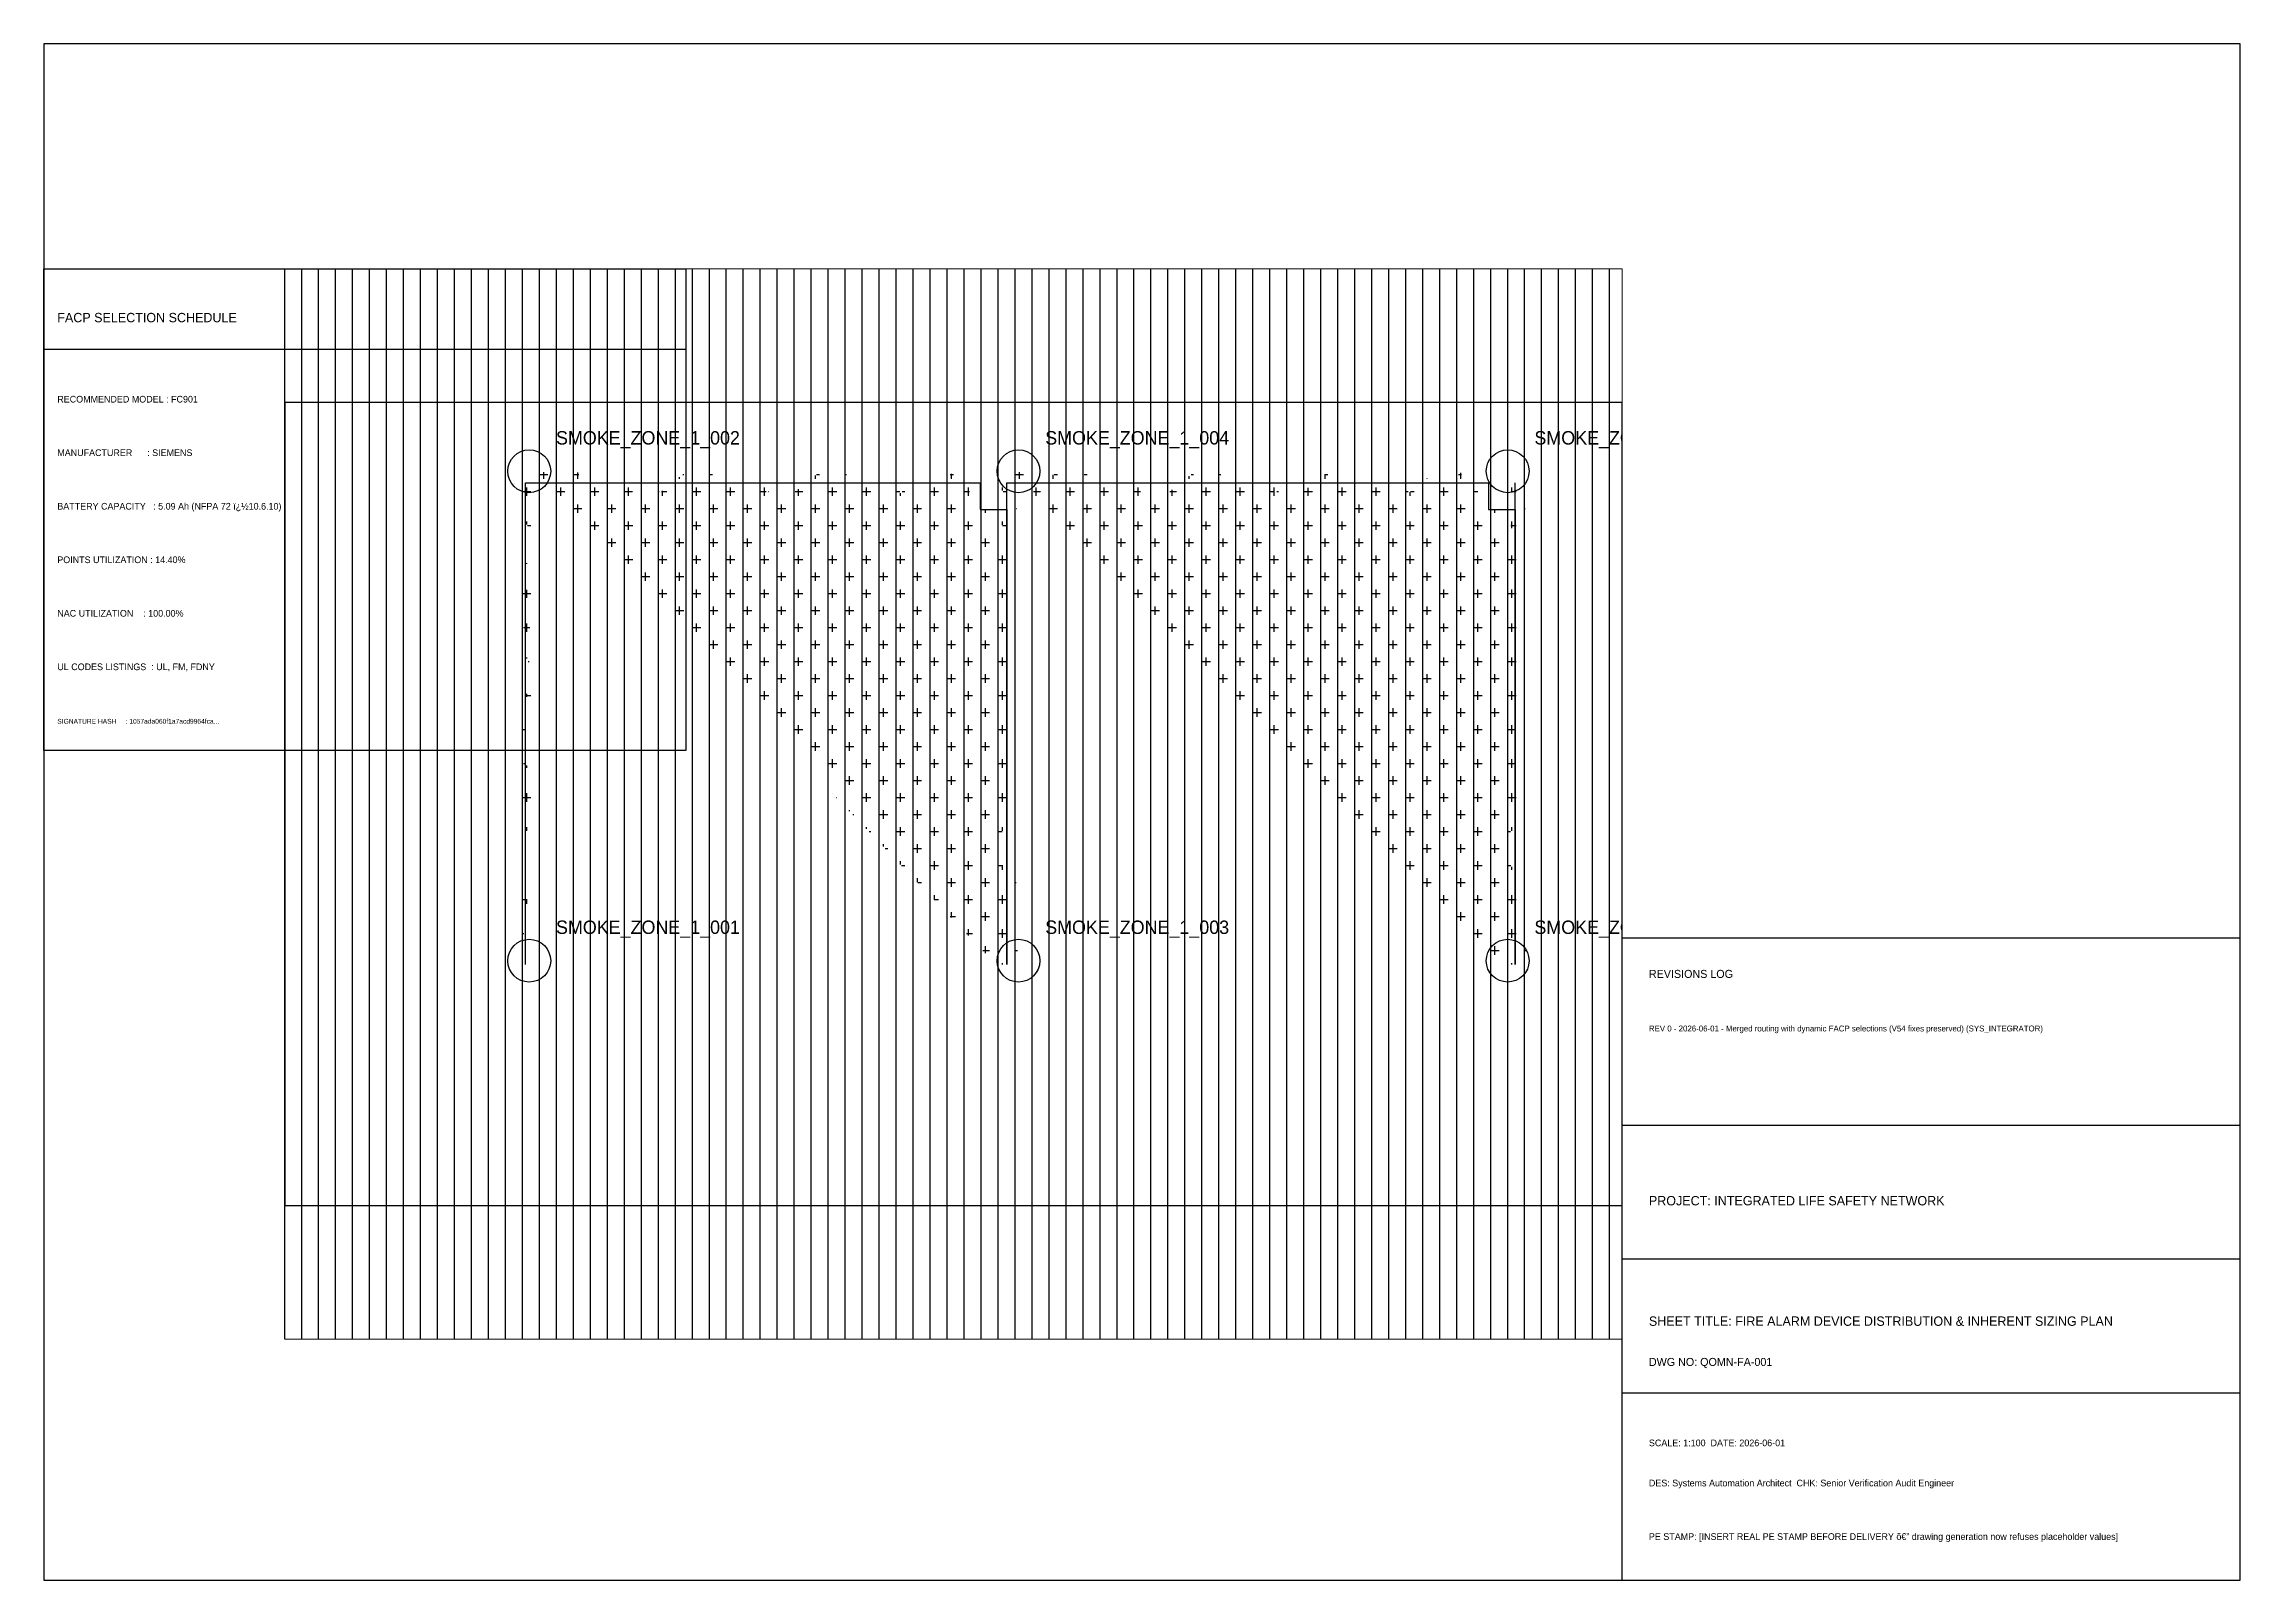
# Paper-space layout 'A1-Fire-Alarm-Plan' of a CAD drawing. Header units: metres, sheet in millimetres. Extents: x 10 to 831, y 10 to 584.
# The model-space entities are those that its viewports show. They can reach past a viewport. Long polylines and large blocks are cut down to what shows.
import ezdxf

# ---------------------------------------------------------------- set-up
doc = ezdxf.new("R2010")
doc.units = ezdxf.units.M
for name, color, linetype in [('A-FIRE-CABLES', 2, 'Continuous'), ('A-FIRE-DEVICES', 1, 'Continuous'), ('A-FIRE-HATC', 3, 'Continuous'), ('A-FIRE-TEXT', 5, 'Continuous'), ('A-WALL', 7, 'Continuous')]:
    doc.layers.add(name, color=color, linetype=linetype)

msp = doc.modelspace()

# ---------------------------------------------------------------- hatches: boundary and pattern name
at = {"layer": 'A-FIRE-HATC'}
h = msp.add_hatch(dxfattribs=at)
h.set_pattern_fill('ANSI31', scale=0.1, angle=45)
h.paths.add_polyline_path([(13.716, 13.716), (13.02, 17.2153), (11.0378, 20.1818), (8.0713, 22.164), (4.572, 22.86), (1.0727, 22.164), (-1.8938, 20.1818), (-3.876, 17.2153), (-4.572, 13.716), (-3.876, 10.2167), (-1.8938, 7.2502), (1.0727, 5.268), (4.572, 4.572), (8.0713, 5.268), (11.0378, 7.2502), (13.02, 10.2167)])
h = msp.add_hatch(dxfattribs=at)
h.set_pattern_fill('ANSI31', scale=0.1, angle=45)
h.paths.add_polyline_path([(22.86, 13.716), (22.164, 17.2153), (20.1818, 20.1818), (17.2153, 22.164), (13.716, 22.86), (10.2167, 22.164), (7.2502, 20.1818), (5.268, 17.2153), (4.572, 13.716), (5.268, 10.2167), (7.2502, 7.2502), (10.2167, 5.268), (13.716, 4.572), (17.2153, 5.268), (20.1818, 7.2502), (22.164, 10.2167)])
h = msp.add_hatch(dxfattribs=at)
h.set_pattern_fill('ANSI31', scale=0.1, angle=45)
h.paths.add_polyline_path([(32.004, 13.716), (31.308, 17.2153), (29.3258, 20.1818), (26.3593, 22.164), (22.86, 22.86), (19.3607, 22.164), (16.3942, 20.1818), (14.412, 17.2153), (13.716, 13.716), (14.412, 10.2167), (16.3942, 7.2502), (19.3607, 5.268), (22.86, 4.572), (26.3593, 5.268), (29.3258, 7.2502), (31.308, 10.2167)])
h = msp.add_hatch(dxfattribs=at)
h.set_pattern_fill('ANSI31', scale=0.1, angle=45)
h.paths.add_polyline_path([(13.716, 4.572), (13.02, 8.0713), (11.0378, 11.0378), (8.0713, 13.02), (4.572, 13.716), (1.0727, 13.02), (-1.8938, 11.0378), (-3.876, 8.0713), (-4.572, 4.572), (-3.876, 1.0727), (-1.8938, -1.8938), (1.0727, -3.876), (4.572, -4.572), (8.0713, -3.876), (11.0378, -1.8938), (13.02, 1.0727)])
h = msp.add_hatch(dxfattribs=at)
h.set_pattern_fill('CROSS', scale=0.05)
h.paths.add_polyline_path([(4.5, 13.7), (5, 13.7), (5, 13.3), (4.5, 13.3), (5.5, 13.7), (5.5, 13.3), (6, 13.7), (6, 13.3), (6.5, 13.7), (6.5, 13.3), (7, 13.7), (7, 13.3), (7.5, 13.7), (7.5, 13.3), (8, 13.7), (8, 13.3), (8.5, 13.7), (8.5, 13.3), (9, 13.7), (9, 13.3), (9.5, 13.7), (9.5, 13.3), (10, 13.7), (10, 13.3), (10.5, 13.7), (10.5, 13.3), (11, 13.7), (11, 13.3), (11.5, 13.7), (11.5, 13.3), (12, 13.7), (12, 13.3), (12.5, 13.7), (12.5, 13.3), (13, 13.7), (13, 13.3), (13.2, 13.5), (13.2, 13), (12.8, 13), (12.8, 13.5), (13, 13.2), (13.5, 13.2), (13.5, 12.8), (13, 12.8), (13.7, 13), (13.7, 12.5), (13.3, 12.5), (13.3, 13), (13.7, 12), (13.3, 12), (13.7, 11.5), (13.3, 11.5), (13.7, 11), (13.3, 11), (13.7, 10.5), (13.3, 10.5), (13.7, 10), (13.3, 10), (13.7, 9.5), (13.3, 9.5), (13.7, 9), (13.3, 9), (13.7, 8.5), (13.3, 8.5), (13.7, 8), (13.3, 8), (13.7, 7.5), (13.3, 7.5), (13.7, 7), (13.3, 7), (13.7, 6.5), (13.3, 6.5), (13.7, 6), (13.3, 6), (13.7, 5.5), (13.3, 5.5), (13.7, 5), (13.3, 5), (13.7, 4.5), (13.3, 4.5)])
h = msp.add_hatch(dxfattribs=at)
h.set_pattern_fill('ANSI31', scale=0.1, angle=45)
h.paths.add_polyline_path([(22.86, 4.572), (22.164, 8.0713), (20.1818, 11.0378), (17.2153, 13.02), (13.716, 13.716), (10.2167, 13.02), (7.2502, 11.0378), (5.268, 8.0713), (4.572, 4.572), (5.268, 1.0727), (7.2502, -1.8938), (10.2167, -3.876), (13.716, -4.572), (17.2153, -3.876), (20.1818, -1.8938), (22.164, 1.0727)])
h = msp.add_hatch(dxfattribs=at)
h.set_pattern_fill('CROSS', scale=0.05)
h.paths.add_polyline_path([(13.5, 13.7), (14, 13.7), (14, 13.3), (13.5, 13.3), (14.5, 13.7), (14.5, 13.3), (15, 13.7), (15, 13.3), (15.5, 13.7), (15.5, 13.3), (16, 13.7), (16, 13.3), (16.5, 13.7), (16.5, 13.3), (17, 13.7), (17, 13.3), (17.5, 13.7), (17.5, 13.3), (18, 13.7), (18, 13.3), (18.5, 13.7), (18.5, 13.3), (19, 13.7), (19, 13.3), (19.5, 13.7), (19.5, 13.3), (20, 13.7), (20, 13.3), (20.5, 13.7), (20.5, 13.3), (21, 13.7), (21, 13.3), (21.5, 13.7), (21.5, 13.3), (22, 13.7), (22, 13.3), (22.5, 13.7), (22.5, 13.3), (22.7, 13.5), (22.7, 13), (22.3, 13), (22.3, 13.5), (22.5, 13.2), (23, 13.2), (23, 12.8), (22.5, 12.8), (23.2, 13), (23.2, 12.5), (22.8, 12.5), (22.8, 13), (23.2, 12), (22.8, 12), (23.2, 11.5), (22.8, 11.5), (23.2, 11), (22.8, 11), (23.2, 10.5), (22.8, 10.5), (23.2, 10), (22.8, 10), (23.2, 9.5), (22.8, 9.5), (23.2, 9), (22.8, 9), (23.2, 8.5), (22.8, 8.5), (23.2, 8), (22.8, 8), (23.2, 7.5), (22.8, 7.5), (23.2, 7), (22.8, 7), (23.2, 6.5), (22.8, 6.5), (23.2, 6), (22.8, 6), (23.2, 5.5), (22.8, 5.5), (23.2, 5), (22.8, 5), (23.2, 4.5), (22.8, 4.5)])
h = msp.add_hatch(dxfattribs=at)
h.set_pattern_fill('ANSI31', scale=0.1, angle=45)
h.paths.add_polyline_path([(32.004, 4.572), (31.308, 8.0713), (29.3258, 11.0378), (26.3593, 13.02), (22.86, 13.716), (19.3607, 13.02), (16.3942, 11.0378), (14.412, 8.0713), (13.716, 4.572), (14.412, 1.0727), (16.3942, -1.8938), (19.3607, -3.876), (22.86, -4.572), (26.3593, -3.876), (29.3258, -1.8938), (31.308, 1.0727)])
h = msp.add_hatch(dxfattribs=at)
h.set_pattern_fill('CROSS', scale=0.05)
h.paths.add_polyline_path([(4.3, 4.5), (4.3, 5), (4.7, 5), (4.7, 4.5), (4.3, 5.5), (4.7, 5.5), (4.3, 6), (4.7, 6), (4.3, 6.5), (4.7, 6.5), (4.3, 7), (4.7, 7), (4.3, 7.5), (4.7, 7.5), (4.3, 8), (4.7, 8), (4.3, 8.5), (4.7, 8.5), (4.3, 9), (4.7, 9), (4.3, 9.5), (4.7, 9.5), (4.3, 10), (4.7, 10), (4.3, 10.5), (4.7, 10.5), (4.3, 11), (4.7, 11), (4.3, 11.5), (4.7, 11.5), (4.3, 12), (4.7, 12), (4.3, 12.5), (4.7, 12.5), (4.3, 13), (4.7, 13), (4.3, 13.5), (4.7, 13.5)])
h = msp.add_hatch(dxfattribs=at)
h.set_pattern_fill('CROSS', scale=0.05)
h.paths.add_polyline_path([(13.3, 4.5), (13.3, 5), (13.7, 5), (13.7, 4.5), (13.3, 5.5), (13.7, 5.5), (13.3, 6), (13.7, 6), (13.3, 6.5), (13.7, 6.5), (13.3, 7), (13.7, 7), (13.3, 7.5), (13.7, 7.5), (13.3, 8), (13.7, 8), (13.3, 8.5), (13.7, 8.5), (13.3, 9), (13.7, 9), (13.3, 9.5), (13.7, 9.5), (13.3, 10), (13.7, 10), (13.3, 10.5), (13.7, 10.5), (13.3, 11), (13.7, 11), (13.3, 11.5), (13.7, 11.5), (13.3, 12), (13.7, 12), (13.3, 12.5), (13.7, 12.5), (13.3, 13), (13.7, 13), (13.3, 13.5), (13.7, 13.5)])
h = msp.add_hatch(dxfattribs=at)
h.set_pattern_fill('CROSS', scale=0.05)
h.paths.add_polyline_path([(22.8, 4.5), (22.8, 5), (23.2, 5), (23.2, 4.5), (22.8, 5.5), (23.2, 5.5), (22.8, 6), (23.2, 6), (22.8, 6.5), (23.2, 6.5), (22.8, 7), (23.2, 7), (22.8, 7.5), (23.2, 7.5), (22.8, 8), (23.2, 8), (22.8, 8.5), (23.2, 8.5), (22.8, 9), (23.2, 9), (22.8, 9.5), (23.2, 9.5), (22.8, 10), (23.2, 10), (22.8, 10.5), (23.2, 10.5), (22.8, 11), (23.2, 11), (22.8, 11.5), (23.2, 11.5), (22.8, 12), (23.2, 12), (22.8, 12.5), (23.2, 12.5), (22.8, 13), (23.2, 13), (22.8, 13.5), (23.2, 13.5)])

# ---------------------------------------------------------------- linework, layer by layer
at = {"layer": 'A-FIRE-CABLES', "color": 2}
for p, q in [((4.5, 13), (4.5, 13.5)), ((4.5, 13.5), (5, 13.5)), ((5, 13.5), (5.5, 13.5)), ((5.5, 13.5), (6, 13.5)), ((6, 13.5), (6.5, 13.5)), ((6.5, 13.5), (7, 13.5)), ((7, 13.5), (7.5, 13.5)), ((7.5, 13.5), (8, 13.5)), ((8, 13.5), (8.5, 13.5)), ((8.5, 13.5), (9, 13.5)), ((9, 13.5), (9.5, 13.5)), ((9.5, 13.5), (10, 13.5)), ((10, 13.5), (10.5, 13.5)), ((10.5, 13.5), (11, 13.5)), ((11, 13.5), (11.5, 13.5)), ((11.5, 13.5), (12, 13.5)), ((12, 13.5), (12.5, 13.5)), ((12.5, 13.5), (13, 13.5)), ((13, 13.5), (13, 13)), ((13.5, 13), (13.5, 13.5)), ((13.5, 13.5), (14, 13.5)), ((14, 13.5), (14.5, 13.5)), ((14.5, 13.5), (15, 13.5)), ((15, 13.5), (15.5, 13.5)), ((15.5, 13.5), (16, 13.5)), ((16, 13.5), (16.5, 13.5)), ((16.5, 13.5), (17, 13.5)), ((17, 13.5), (17.5, 13.5)), ((17.5, 13.5), (18, 13.5)), ((18, 13.5), (18.5, 13.5)), ((18.5, 13.5), (19, 13.5)), ((19, 13.5), (19.5, 13.5)), ((19.5, 13.5), (20, 13.5)), ((20, 13.5), (20.5, 13.5)), ((20.5, 13.5), (21, 13.5)), ((21, 13.5), (21.5, 13.5)), ((21.5, 13.5), (22, 13.5)), ((22, 13.5), (22.5, 13.5)), ((22.5, 13.5), (22.5, 13)), ((23, 13), (23, 13.5)), ((4.5, 12.5), (4.5, 13)), ((13, 13), (13.5, 13)), ((13.5, 13), (13.5, 12.5)), ((13.5, 12.5), (13.5, 13)), ((22.5, 13), (23, 13)), ((23, 13), (23, 12.5)), ((23, 12.5), (23, 13)), ((4.5, 12), (4.5, 12.5)), ((13.5, 12.5), (13.5, 12)), ((13.5, 12), (13.5, 12.5)), ((23, 12.5), (23, 12)), ((23, 12), (23, 12.5)), ((4.5, 11.5), (4.5, 12)), ((13.5, 12), (13.5, 11.5)), ((13.5, 11.5), (13.5, 12)), ((23, 12), (23, 11.5)), ((23, 11.5), (23, 12)), ((4.5, 11), (4.5, 11.5)), ((13.5, 11.5), (13.5, 11)), ((13.5, 11), (13.5, 11.5)), ((23, 11.5), (23, 11)), ((23, 11), (23, 11.5)), ((4.5, 10.5), (4.5, 11)), ((13.5, 11), (13.5, 10.5)), ((13.5, 10.5), (13.5, 11)), ((23, 11), (23, 10.5)), ((23, 10.5), (23, 11)), ((4.5, 10), (4.5, 10.5)), ((13.5, 10.5), (13.5, 10)), ((13.5, 10), (13.5, 10.5)), ((23, 10.5), (23, 10)), ((23, 10), (23, 10.5)), ((4.5, 9.5), (4.5, 10)), ((13.5, 10), (13.5, 9.5)), ((13.5, 9.5), (13.5, 10)), ((23, 10), (23, 9.5)), ((23, 9.5), (23, 10)), ((4.5, 9), (4.5, 9.5)), ((13.5, 9.5), (13.5, 9)), ((13.5, 9), (13.5, 9.5)), ((23, 9.5), (23, 9)), ((23, 9), (23, 9.5)), ((4.5, 8.5), (4.5, 9)), ((13.5, 9), (13.5, 8.5)), ((13.5, 8.5), (13.5, 9)), ((23, 9), (23, 8.5)), ((23, 8.5), (23, 9)), ((4.5, 8), (4.5, 8.5)), ((13.5, 8.5), (13.5, 8)), ((13.5, 8), (13.5, 8.5)), ((23, 8.5), (23, 8)), ((23, 8), (23, 8.5)), ((4.5, 7.5), (4.5, 8)), ((13.5, 8), (13.5, 7.5)), ((13.5, 7.5), (13.5, 8)), ((23, 8), (23, 7.5)), ((23, 7.5), (23, 8)), ((4.5, 7), (4.5, 7.5)), ((13.5, 7.5), (13.5, 7)), ((13.5, 7), (13.5, 7.5)), ((23, 7.5), (23, 7)), ((23, 7), (23, 7.5)), ((4.5, 6.5), (4.5, 7)), ((13.5, 7), (13.5, 6.5)), ((13.5, 6.5), (13.5, 7)), ((23, 7), (23, 6.5)), ((23, 6.5), (23, 7)), ((4.5, 6), (4.5, 6.5)), ((13.5, 6.5), (13.5, 6)), ((13.5, 6), (13.5, 6.5)), ((23, 6.5), (23, 6)), ((23, 6), (23, 6.5)), ((4.5, 5.5), (4.5, 6)), ((13.5, 6), (13.5, 5.5)), ((13.5, 5.5), (13.5, 6)), ((23, 6), (23, 5.5)), ((23, 5.5), (23, 6)), ((4.5, 5), (4.5, 5.5)), ((13.5, 5.5), (13.5, 5)), ((13.5, 5), (13.5, 5.5)), ((23, 5.5), (23, 5)), ((23, 5), (23, 5.5)), ((4.5, 4.5), (4.5, 5)), ((13.5, 5), (13.5, 4.5)), ((13.5, 4.5), (13.5, 5)), ((23, 5), (23, 4.5)), ((23, 4.5), (23, 5))]:
    msp.add_line(p, q, dxfattribs=at)
at = {"layer": 'A-FIRE-DEVICES', "color": 1}
for centre in [(4.572, 13.716), (13.716, 13.716), (22.86, 13.716), (4.572, 4.572), (13.716, 4.572), (22.86, 4.572)]:
    msp.add_circle(centre, 0.4, dxfattribs=at)
at = {"layer": 'A-WALL', "color": 7}
for p, q in [((25, 15), (0, 15)), ((0, 15), (0, 0)), ((25, 0), (25, 15)), ((0, 0), (25, 0))]:
    msp.add_line(p, q, dxfattribs=at)

# ---------------------------------------------------------------- texts
at = {"layer": 'A-FIRE-TEXT', "color": 5}
for s, p in [('SMOKE_ZONE_1_002', (5.072, 14.216)), ('SMOKE_ZONE_1_004', (14.216, 14.216)), ('SMOKE_ZONE_1_006', (23.36, 14.216)), ('SMOKE_ZONE_1_001', (5.072, 5.072)), ('SMOKE_ZONE_1_003', (14.216, 5.072)), ('SMOKE_ZONE_1_005', (23.36, 5.072))]:
    msp.add_text(s, height=0.25, dxfattribs=at).set_placement(p)

psp = doc.layouts.new('A1-Fire-Alarm-Plan')

# ---------------------------------------------------------------- linework, layer by layer
at = {"color": 7}
for p, q in [((831, 584), (10, 584)), ((10, 584), (10, 10)), ((831, 10), (831, 584)), ((10, 320), (10, 500)), ((10, 500), (250, 500)), ((250, 500), (250, 320)), ((10, 470), (250, 470)), ((250, 320), (10, 320)), ((600, 180), (600, 250)), ((600, 250), (831, 250)), ((600, 10), (600, 180)), ((600, 180), (831, 180)), ((600, 130), (831, 130)), ((600, 80), (831, 80)), ((10, 10), (831, 10))]:
    psp.add_line(p, q, dxfattribs=at)

# ---------------------------------------------------------------- texts
for s, height, p in [('FACP SELECTION SCHEDULE', 3.5, (15, 480)), ('RECOMMENDED MODEL : FC901', 2.5, (15, 450)), ('MANUFACTURER      : SIEMENS', 2.5, (15, 430)), ('BATTERY CAPACITY   : 5.09 Ah (NFPA 72 ï¿½10.6.10)', 2.5, (15, 410)), ('POINTS UTILIZATION : 14.40%', 2.5, (15, 390)), ('NAC UTILIZATION    : 100.00%', 2.5, (15, 370)), ('UL CODES LISTINGS  : UL, FM, FDNY', 2.5, (15, 350)), ('SIGNATURE HASH     : 1057ada060f1a7acd9964fca...', 1.8, (15, 330)), ('REVISIONS LOG', 3, (610, 235)), ('REV 0 - 2026-06-01 - Merged routing with dynamic FACP selections (V54 fixes preserved) (SYS_INTEGRATOR)', 2.2, (610, 215)), ('PROJECT: INTEGRATED LIFE SAFETY NETWORK', 3.5, (610, 150)), ('SHEET TITLE: FIRE ALARM DEVICE DISTRIBUTION & INHERENT SIZING PLAN', 3.5, (610, 105)), ('DWG NO: QOMN-FA-001', 3, (610, 90)), ('SCALE: 1:100  DATE: 2026-06-01', 2.5, (610, 60)), ('DES: Systems Automation Architect  CHK: Senior Verification Audit Engineer', 2.5, (610, 45)), ('PE STAMP: [INSERT REAL PE STAMP BEFORE DELIVERY â€” drawing generation now refuses placeholder values]', 2.5, (610, 25))]:
    psp.add_text(s, height=height, dxfattribs=at).set_placement(p)

# ---------------------------------------------------------------- viewports
at = {"layer": 'VIEWPORTS'}
psp.add_viewport(center=(350, 300), size=(500, 400), view_center_point=(12.5, 7.5), view_height=20, dxfattribs=at)

doc.saveas('drawing.dxf')
